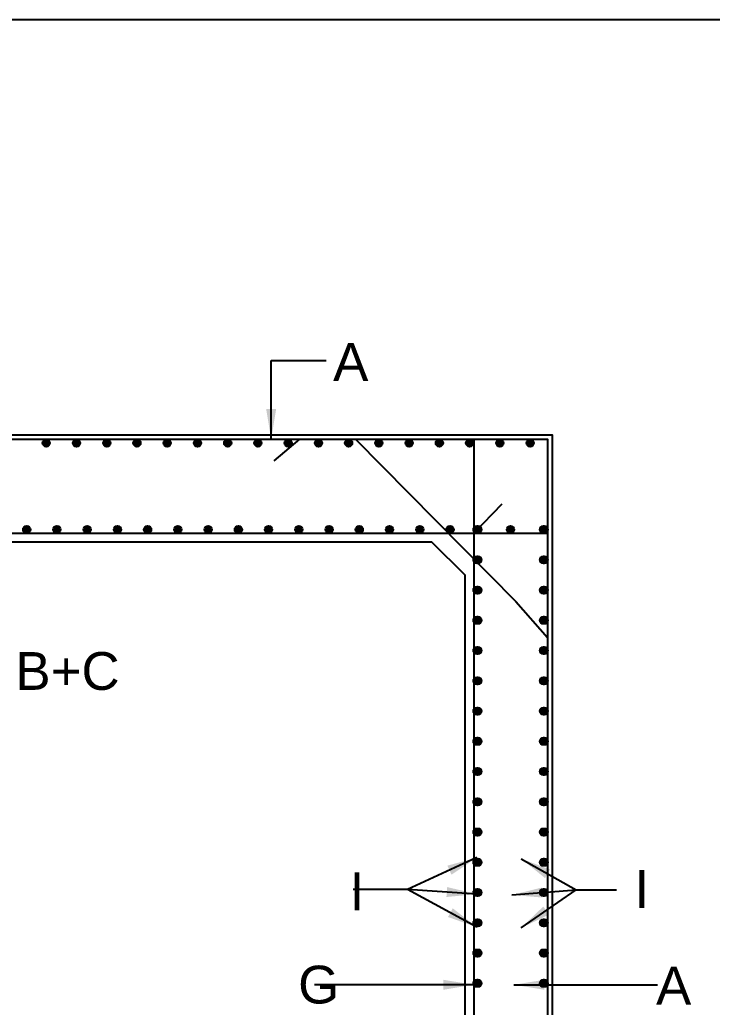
# Model space of a CAD drawing. Header units: millimetres. Extents: x 5124 to 2430164, y 2311 to 45642708.
# Drawn here: x 2350787 to 2355368, y 45636178 to 45642708 of the extents above; entities that cross this region are included whole.
import ezdxf

# ---------------------------------------------------------------- set-up
doc = ezdxf.new("R2010")
doc.units = ezdxf.units.MM
doc.header["$MEASUREMENT"] = 0
doc.layers.add('DRAWING', color=7, linetype='Continuous')
doc.layers.add('TEXT', color=7, linetype='Continuous')
doc.styles.get("Standard").update_dxf_attribs({"font": 'arial.ttf', "height": 280})
doc.dimstyles.get("Standard").update_dxf_attribs({"dimtxt": 225, "dimasz": 200, "dimexe": 0.18, "dimexo": 0.0625, "dimgap": 0.09, "dimtad": 0, "dimdec": 0, "dimzin": 0, "dimdsep": 46, "dimtxsty": 'Standard', "dimcen": 0.09, "dimse1": 1, "dimse2": 1, "dimadec": 0, "dimazin": 0, "dimtfac": 1, "dimtdec": 0, "dimtofl": 0, "dimtmove": 0, "dimatfit": 3, "dimfxl": 1, "dimtolj": 1, "dimtzin": 0, "dimarcsym": 0})

msp = doc.modelspace()

# ---------------------------------------------------------------- hatches: boundary and pattern name
at = {"layer": 'DRAWING'}
for points in [[(2350987, 45639909.1, 0.973258), (2350938.5, 45639910.4), (2350938.5, 45639907.8, 0.973258)], [(2351187, 45639909.1, 0.973258), (2351138.5, 45639910.4), (2351138.5, 45639907.8, 0.973258)], [(2351387, 45639909.1, 0.973258), (2351338.5, 45639910.4), (2351338.5, 45639907.8, 0.973258)], [(2351587, 45639909.1, 0.973258), (2351538.5, 45639910.4), (2351538.5, 45639907.8, 0.973258)], [(2351787, 45639909.1, 0.973258), (2351738.5, 45639910.4), (2351738.5, 45639907.8, 0.973258)], [(2351987, 45639909.1, 0.973258), (2351938.5, 45639910.4), (2351938.5, 45639907.8, 0.973258)], [(2352187, 45639909.1, 0.973258), (2352138.5, 45639910.4), (2352138.5, 45639907.8, 0.973258)], [(2352387, 45639909.1, 0.973258), (2352338.5, 45639910.4), (2352338.5, 45639907.8, 0.973258)], [(2352587, 45639909.1, 0.973258), (2352538.5, 45639910.4), (2352538.5, 45639907.8, 0.973258)], [(2352787, 45639909.1, 0.973258), (2352738.5, 45639910.4), (2352738.5, 45639907.8, 0.973258)], [(2352987, 45639909.1, 0.973258), (2352938.5, 45639910.4), (2352938.5, 45639907.8, 0.973258)], [(2353187, 45639909.1, 0.973258), (2353138.5, 45639910.4), (2353138.5, 45639907.8, 0.973258)], [(2353387, 45639909.1, 0.973258), (2353338.5, 45639910.4), (2353338.5, 45639907.8, 0.973258)], [(2353587, 45639909.1, 0.973258), (2353538.5, 45639910.4), (2353538.5, 45639907.8, 0.973258)], [(2353787, 45639909.1, 0.973258), (2353738.5, 45639910.4), (2353738.5, 45639907.8, 0.973258)], [(2353987, 45639909.1, 0.973258), (2353938.5, 45639910.4), (2353938.5, 45639907.8, 0.973258)], [(2354187, 45639909.1, 0.973258), (2354138.5, 45639910.4), (2354138.5, 45639907.8, 0.973258)], [(2350857.4, 45639336.6, 0.973258), (2350808.9, 45639337.9), (2350808.9, 45639335.3, 0.973258)], [(2350857.5, 45639336.6, 0.973258), (2350808.9, 45639337.9), (2350808.9, 45639335.3, 0.973258)], [(2351057.4, 45639336.6, 0.973258), (2351008.9, 45639337.9), (2351008.9, 45639335.3, 0.973258)], [(2351057.5, 45639336.6, 0.973258), (2351008.9, 45639337.9), (2351008.9, 45639335.3, 0.973258)], [(2351257.4, 45639336.6, 0.973258), (2351208.9, 45639337.9), (2351208.9, 45639335.3, 0.973258)], [(2351257.5, 45639336.6, 0.973258), (2351208.9, 45639337.9), (2351208.9, 45639335.3, 0.973258)], [(2351457.4, 45639336.6, 0.973258), (2351408.9, 45639337.9), (2351408.9, 45639335.3, 0.973258)], [(2351457.5, 45639336.6, 0.973258), (2351408.9, 45639337.9), (2351408.9, 45639335.3, 0.973258)], [(2351657.4, 45639336.6, 0.973258), (2351608.9, 45639337.9), (2351608.9, 45639335.3, 0.973258)], [(2351657.5, 45639336.6, 0.973258), (2351608.9, 45639337.9), (2351608.9, 45639335.3, 0.973258)], [(2351857.4, 45639336.6, 0.973258), (2351808.9, 45639337.9), (2351808.9, 45639335.3, 0.973258)], [(2351857.5, 45639336.6, 0.973258), (2351808.9, 45639337.9), (2351808.9, 45639335.3, 0.973258)], [(2352057.4, 45639336.6, 0.973258), (2352008.9, 45639337.9), (2352008.9, 45639335.3, 0.973258)], [(2352057.5, 45639336.6, 0.973258), (2352008.9, 45639337.9), (2352008.9, 45639335.3, 0.973258)], [(2352257.4, 45639336.6, 0.973258), (2352208.9, 45639337.9), (2352208.9, 45639335.3, 0.973258)], [(2352257.5, 45639336.6, 0.973258), (2352208.9, 45639337.9), (2352208.9, 45639335.3, 0.973258)], [(2352457.4, 45639336.6, 0.973258), (2352408.9, 45639337.9), (2352408.9, 45639335.3, 0.973258)], [(2352457.5, 45639336.6, 0.973258), (2352408.9, 45639337.9), (2352408.9, 45639335.3, 0.973258)], [(2352657.4, 45639336.6, 0.973258), (2352608.9, 45639337.9), (2352608.9, 45639335.3, 0.973258)], [(2352657.5, 45639336.6, 0.973258), (2352608.9, 45639337.9), (2352608.9, 45639335.3, 0.973258)], [(2352857.4, 45639336.6, 0.973258), (2352808.9, 45639337.9), (2352808.9, 45639335.3, 0.973258)], [(2352857.5, 45639336.6, 0.973258), (2352808.9, 45639337.9), (2352808.9, 45639335.3, 0.973258)], [(2353057.4, 45639336.6, 0.973258), (2353008.9, 45639337.9), (2353008.9, 45639335.3, 0.973258)], [(2353057.5, 45639336.6, 0.973258), (2353008.9, 45639337.9), (2353008.9, 45639335.3, 0.973258)], [(2353257.4, 45639336.6, 0.973258), (2353208.9, 45639337.9), (2353208.9, 45639335.3, 0.973258)], [(2353257.5, 45639336.6, 0.973258), (2353208.9, 45639337.9), (2353208.9, 45639335.3, 0.973258)], [(2353457.4, 45639336.6, 0.973258), (2353408.9, 45639337.9), (2353408.9, 45639335.3, 0.973258)], [(2353457.5, 45639336.6, 0.973258), (2353408.9, 45639337.9), (2353408.9, 45639335.3, 0.973258)], [(2353657.4, 45639336.6, 0.973258), (2353608.9, 45639337.9), (2353608.9, 45639335.3, 0.973258)], [(2353657.5, 45639336.6, 0.973258), (2353608.9, 45639337.9), (2353608.9, 45639335.3, 0.973258)], [(2353836.2, 45639336.6, 0.973258), (2353787.7, 45639337.9), (2353787.7, 45639335.3, 0.973258)], [(2353836.2, 45639336.6, 1), (2353787.7, 45639336.6, 1)], [(2353837.2, 45639336.6, 0.973258), (2353788.7, 45639337.9), (2353788.7, 45639335.3, 0.973258)], [(2353837.2, 45639336.6, 1), (2353788.7, 45639336.6, 1)], [(2353838.2, 45639336.6, 0.973258), (2353789.7, 45639337.9), (2353789.7, 45639335.3, 0.973258)], [(2353838.2, 45639336.6, 1), (2353789.7, 45639336.6, 1)], [(2353839.2, 45639336.6, 0.973258), (2353790.7, 45639337.9), (2353790.7, 45639335.3, 0.973258)], [(2353839.2, 45639336.6, 1), (2353790.7, 45639336.6, 1)], [(2353840.2, 45639336.6, 0.973258), (2353791.7, 45639337.9), (2353791.7, 45639335.3, 0.973258)], [(2353840.2, 45639336.6, 1), (2353791.7, 45639336.6, 1)], [(2353841.2, 45639336.6, 0.973258), (2353792.7, 45639337.9), (2353792.7, 45639335.3, 0.973258)], [(2353841.2, 45639336.6, 1), (2353792.7, 45639336.6, 1)], [(2354057.4, 45639336.6, 0.973258), (2354008.9, 45639337.9), (2354008.9, 45639335.3, 0.973258)], [(2354057.5, 45639336.6, 0.973258), (2354008.9, 45639337.9), (2354008.9, 45639335.3, 0.973258)], [(2354275.6, 45639336.6, 0.973258), (2354227, 45639337.9), (2354227, 45639335.3, 0.973258)], [(2354275.6, 45639336.6, 1), (2354227, 45639336.6, 1)], [(2354276.6, 45639336.6, 0.973258), (2354228, 45639337.9), (2354228, 45639335.3, 0.973258)], [(2354276.6, 45639336.6, 1), (2354228, 45639336.6, 1)], [(2354277.6, 45639336.6, 0.973258), (2354229, 45639337.9), (2354229, 45639335.3, 0.973258)], [(2354277.6, 45639336.6, 1), (2354229, 45639336.6, 1)], [(2354278.6, 45639336.6, 0.973258), (2354230, 45639337.9), (2354230, 45639335.3, 0.973258)], [(2354278.6, 45639336.6, 1), (2354230, 45639336.6, 1)], [(2354279.6, 45639336.6, 0.973258), (2354231, 45639337.9), (2354231, 45639335.3, 0.973258)], [(2354279.6, 45639336.6, 1), (2354231, 45639336.6, 1)], [(2354280.6, 45639336.6, 0.973258), (2354232, 45639337.9), (2354232, 45639335.3, 0.973258)], [(2354280.6, 45639336.6, 1), (2354232, 45639336.6, 1)], [(2353836.2, 45639136.6, 0.973258), (2353787.7, 45639137.9), (2353787.7, 45639135.3, 0.973258)], [(2353836.2, 45639136.6, 1), (2353787.7, 45639136.6, 1)], [(2353837.2, 45639136.6, 0.973258), (2353788.7, 45639137.9), (2353788.7, 45639135.3, 0.973258)], [(2353837.2, 45639136.6, 1), (2353788.7, 45639136.6, 1)], [(2353838.2, 45639136.6, 0.973258), (2353789.7, 45639137.9), (2353789.7, 45639135.3, 0.973258)], [(2353838.2, 45639136.6, 1), (2353789.7, 45639136.6, 1)], [(2353839.2, 45639136.6, 0.973258), (2353790.7, 45639137.9), (2353790.7, 45639135.3, 0.973258)], [(2353839.2, 45639136.6, 1), (2353790.7, 45639136.6, 1)], [(2353840.2, 45639136.6, 0.973258), (2353791.7, 45639137.9), (2353791.7, 45639135.3, 0.973258)], [(2353840.2, 45639136.6, 1), (2353791.7, 45639136.6, 1)], [(2353841.2, 45639136.6, 0.973258), (2353792.7, 45639137.9), (2353792.7, 45639135.3, 0.973258)], [(2353841.2, 45639136.6, 1), (2353792.7, 45639136.6, 1)], [(2354275.6, 45639136.6, 0.973258), (2354227, 45639137.9), (2354227, 45639135.3, 0.973258)], [(2354275.6, 45639136.6, 1), (2354227, 45639136.6, 1)], [(2354276.6, 45639136.6, 0.973258), (2354228, 45639137.9), (2354228, 45639135.3, 0.973258)], [(2354276.6, 45639136.6, 1), (2354228, 45639136.6, 1)], [(2354277.6, 45639136.6, 0.973258), (2354229, 45639137.9), (2354229, 45639135.3, 0.973258)], [(2354277.6, 45639136.6, 1), (2354229, 45639136.6, 1)], [(2354278.6, 45639136.6, 0.973258), (2354230, 45639137.9), (2354230, 45639135.3, 0.973258)], [(2354278.6, 45639136.6, 1), (2354230, 45639136.6, 1)], [(2354279.6, 45639136.6, 0.973258), (2354231, 45639137.9), (2354231, 45639135.3, 0.973258)], [(2354279.6, 45639136.6, 1), (2354231, 45639136.6, 1)], [(2354280.6, 45639136.6, 0.973258), (2354232, 45639137.9), (2354232, 45639135.3, 0.973258)], [(2354280.6, 45639136.6, 1), (2354232, 45639136.6, 1)], [(2353836.2, 45638936.6, 0.973258), (2353787.7, 45638937.9), (2353787.7, 45638935.3, 0.973258)], [(2353836.2, 45638936.6, 1), (2353787.7, 45638936.6, 1)], [(2353837.2, 45638936.6, 0.973258), (2353788.7, 45638937.9), (2353788.7, 45638935.3, 0.973258)], [(2353837.2, 45638936.6, 1), (2353788.7, 45638936.6, 1)], [(2353838.2, 45638936.6, 0.973258), (2353789.7, 45638937.9), (2353789.7, 45638935.3, 0.973258)], [(2353838.2, 45638936.6, 1), (2353789.7, 45638936.6, 1)], [(2353839.2, 45638936.6, 0.973258), (2353790.7, 45638937.9), (2353790.7, 45638935.3, 0.973258)], [(2353839.2, 45638936.6, 1), (2353790.7, 45638936.6, 1)], [(2353840.2, 45638936.6, 0.973258), (2353791.7, 45638937.9), (2353791.7, 45638935.3, 0.973258)], [(2353840.2, 45638936.6, 1), (2353791.7, 45638936.6, 1)], [(2353841.2, 45638936.6, 0.973258), (2353792.7, 45638937.9), (2353792.7, 45638935.3, 0.973258)], [(2353841.2, 45638936.6, 1), (2353792.7, 45638936.6, 1)], [(2354275.6, 45638936.6, 0.973258), (2354227, 45638937.9), (2354227, 45638935.3, 0.973258)], [(2354275.6, 45638936.6, 1), (2354227, 45638936.6, 1)], [(2354276.6, 45638936.6, 0.973258), (2354228, 45638937.9), (2354228, 45638935.3, 0.973258)], [(2354276.6, 45638936.6, 1), (2354228, 45638936.6, 1)], [(2354277.6, 45638936.6, 0.973258), (2354229, 45638937.9), (2354229, 45638935.3, 0.973258)], [(2354277.6, 45638936.6, 1), (2354229, 45638936.6, 1)], [(2354278.6, 45638936.6, 0.973258), (2354230, 45638937.9), (2354230, 45638935.3, 0.973258)], [(2354278.6, 45638936.6, 1), (2354230, 45638936.6, 1)], [(2354279.6, 45638936.6, 0.973258), (2354231, 45638937.9), (2354231, 45638935.3, 0.973258)], [(2354279.6, 45638936.6, 1), (2354231, 45638936.6, 1)], [(2354280.6, 45638936.6, 0.973258), (2354232, 45638937.9), (2354232, 45638935.3, 0.973258)], [(2354280.6, 45638936.6, 1), (2354232, 45638936.6, 1)], [(2353836.2, 45638736.6, 0.973258), (2353787.7, 45638737.9), (2353787.7, 45638735.3, 0.973258)], [(2353836.2, 45638736.6, 1), (2353787.7, 45638736.6, 1)], [(2353837.2, 45638736.6, 0.973258), (2353788.7, 45638737.9), (2353788.7, 45638735.3, 0.973258)], [(2353837.2, 45638736.6, 1), (2353788.7, 45638736.6, 1)], [(2353838.2, 45638736.6, 0.973258), (2353789.7, 45638737.9), (2353789.7, 45638735.3, 0.973258)], [(2353838.2, 45638736.6, 1), (2353789.7, 45638736.6, 1)], [(2353839.2, 45638736.6, 0.973258), (2353790.7, 45638737.9), (2353790.7, 45638735.3, 0.973258)], [(2353839.2, 45638736.6, 1), (2353790.7, 45638736.6, 1)], [(2353840.2, 45638736.6, 0.973258), (2353791.7, 45638737.9), (2353791.7, 45638735.3, 0.973258)], [(2353840.2, 45638736.6, 1), (2353791.7, 45638736.6, 1)], [(2353841.2, 45638736.6, 0.973258), (2353792.7, 45638737.9), (2353792.7, 45638735.3, 0.973258)], [(2353841.2, 45638736.6, 1), (2353792.7, 45638736.6, 1)], [(2354275.6, 45638736.6, 0.973258), (2354227, 45638737.9), (2354227, 45638735.3, 0.973258)], [(2354275.6, 45638736.6, 1), (2354227, 45638736.6, 1)], [(2354276.6, 45638736.6, 0.973258), (2354228, 45638737.9), (2354228, 45638735.3, 0.973258)], [(2354276.6, 45638736.6, 1), (2354228, 45638736.6, 1)], [(2354277.6, 45638736.6, 0.973258), (2354229, 45638737.9), (2354229, 45638735.3, 0.973258)], [(2354277.6, 45638736.6, 1), (2354229, 45638736.6, 1)], [(2354278.6, 45638736.6, 0.973258), (2354230, 45638737.9), (2354230, 45638735.3, 0.973258)], [(2354278.6, 45638736.6, 1), (2354230, 45638736.6, 1)], [(2354279.6, 45638736.6, 0.973258), (2354231, 45638737.9), (2354231, 45638735.3, 0.973258)], [(2354279.6, 45638736.6, 1), (2354231, 45638736.6, 1)], [(2354280.6, 45638736.6, 0.973258), (2354232, 45638737.9), (2354232, 45638735.3, 0.973258)], [(2354280.6, 45638736.6, 1), (2354232, 45638736.6, 1)], [(2353836.2, 45638536.6, 0.973258), (2353787.7, 45638537.9), (2353787.7, 45638535.3, 0.973258)], [(2353836.2, 45638536.6, 1), (2353787.7, 45638536.6, 1)], [(2353837.2, 45638536.6, 0.973258), (2353788.7, 45638537.9), (2353788.7, 45638535.3, 0.973258)], [(2353837.2, 45638536.6, 1), (2353788.7, 45638536.6, 1)], [(2353838.2, 45638536.6, 0.973258), (2353789.7, 45638537.9), (2353789.7, 45638535.3, 0.973258)], [(2353838.2, 45638536.6, 1), (2353789.7, 45638536.6, 1)], [(2353839.2, 45638536.6, 0.973258), (2353790.7, 45638537.9), (2353790.7, 45638535.3, 0.973258)], [(2353839.2, 45638536.6, 1), (2353790.7, 45638536.6, 1)], [(2353840.2, 45638536.6, 0.973258), (2353791.7, 45638537.9), (2353791.7, 45638535.3, 0.973258)], [(2353840.2, 45638536.6, 1), (2353791.7, 45638536.6, 1)], [(2353841.2, 45638536.6, 0.973258), (2353792.7, 45638537.9), (2353792.7, 45638535.3, 0.973258)], [(2353841.2, 45638536.6, 1), (2353792.7, 45638536.6, 1)], [(2354275.6, 45638536.6, 0.973258), (2354227, 45638537.9), (2354227, 45638535.3, 0.973258)], [(2354275.6, 45638536.6, 1), (2354227, 45638536.6, 1)], [(2354276.6, 45638536.6, 0.973258), (2354228, 45638537.9), (2354228, 45638535.3, 0.973258)], [(2354276.6, 45638536.6, 1), (2354228, 45638536.6, 1)], [(2354277.6, 45638536.6, 0.973258), (2354229, 45638537.9), (2354229, 45638535.3, 0.973258)], [(2354277.6, 45638536.6, 1), (2354229, 45638536.6, 1)], [(2354278.6, 45638536.6, 0.973258), (2354230, 45638537.9), (2354230, 45638535.3, 0.973258)], [(2354278.6, 45638536.6, 1), (2354230, 45638536.6, 1)], [(2354279.6, 45638536.6, 0.973258), (2354231, 45638537.9), (2354231, 45638535.3, 0.973258)], [(2354279.6, 45638536.6, 1), (2354231, 45638536.6, 1)], [(2354280.6, 45638536.6, 0.973258), (2354232, 45638537.9), (2354232, 45638535.3, 0.973258)], [(2354280.6, 45638536.6, 1), (2354232, 45638536.6, 1)], [(2353836.2, 45638336.6, 0.973258), (2353787.7, 45638337.9), (2353787.7, 45638335.3, 0.973258)], [(2353836.2, 45638336.6, 1), (2353787.7, 45638336.6, 1)], [(2353837.2, 45638336.6, 0.973258), (2353788.7, 45638337.9), (2353788.7, 45638335.3, 0.973258)], [(2353837.2, 45638336.6, 1), (2353788.7, 45638336.6, 1)], [(2353838.2, 45638336.6, 0.973258), (2353789.7, 45638337.9), (2353789.7, 45638335.3, 0.973258)], [(2353838.2, 45638336.6, 1), (2353789.7, 45638336.6, 1)], [(2353839.2, 45638336.6, 0.973258), (2353790.7, 45638337.9), (2353790.7, 45638335.3, 0.973258)], [(2353839.2, 45638336.6, 1), (2353790.7, 45638336.6, 1)], [(2353840.2, 45638336.6, 0.973258), (2353791.7, 45638337.9), (2353791.7, 45638335.3, 0.973258)], [(2353840.2, 45638336.6, 1), (2353791.7, 45638336.6, 1)], [(2353841.2, 45638336.6, 0.973258), (2353792.7, 45638337.9), (2353792.7, 45638335.3, 0.973258)], [(2353841.2, 45638336.6, 1), (2353792.7, 45638336.6, 1)], [(2354275.6, 45638336.6, 0.973258), (2354227, 45638337.9), (2354227, 45638335.3, 0.973258)], [(2354275.6, 45638336.6, 1), (2354227, 45638336.6, 1)], [(2354276.6, 45638336.6, 0.973258), (2354228, 45638337.9), (2354228, 45638335.3, 0.973258)], [(2354276.6, 45638336.6, 1), (2354228, 45638336.6, 1)], [(2354277.6, 45638336.6, 0.973258), (2354229, 45638337.9), (2354229, 45638335.3, 0.973258)], [(2354277.6, 45638336.6, 1), (2354229, 45638336.6, 1)], [(2354278.6, 45638336.6, 0.973258), (2354230, 45638337.9), (2354230, 45638335.3, 0.973258)], [(2354278.6, 45638336.6, 1), (2354230, 45638336.6, 1)], [(2354279.6, 45638336.6, 0.973258), (2354231, 45638337.9), (2354231, 45638335.3, 0.973258)], [(2354279.6, 45638336.6, 1), (2354231, 45638336.6, 1)], [(2354280.6, 45638336.6, 0.973258), (2354232, 45638337.9), (2354232, 45638335.3, 0.973258)], [(2354280.6, 45638336.6, 1), (2354232, 45638336.6, 1)], [(2353836.2, 45638136.6, 0.973258), (2353787.7, 45638137.9), (2353787.7, 45638135.3, 0.973258)], [(2353836.2, 45638136.6, 1), (2353787.7, 45638136.6, 1)], [(2353837.2, 45638136.6, 0.973258), (2353788.7, 45638137.9), (2353788.7, 45638135.3, 0.973258)], [(2353837.2, 45638136.6, 1), (2353788.7, 45638136.6, 1)], [(2353838.2, 45638136.6, 0.973258), (2353789.7, 45638137.9), (2353789.7, 45638135.3, 0.973258)], [(2353838.2, 45638136.6, 1), (2353789.7, 45638136.6, 1)], [(2353839.2, 45638136.6, 0.973258), (2353790.7, 45638137.9), (2353790.7, 45638135.3, 0.973258)], [(2353839.2, 45638136.6, 1), (2353790.7, 45638136.6, 1)], [(2353840.2, 45638136.6, 0.973258), (2353791.7, 45638137.9), (2353791.7, 45638135.3, 0.973258)], [(2353840.2, 45638136.6, 1), (2353791.7, 45638136.6, 1)], [(2353841.2, 45638136.6, 0.973258), (2353792.7, 45638137.9), (2353792.7, 45638135.3, 0.973258)], [(2353841.2, 45638136.6, 1), (2353792.7, 45638136.6, 1)], [(2354275.6, 45638136.6, 0.973258), (2354227, 45638137.9), (2354227, 45638135.3, 0.973258)], [(2354275.6, 45638136.6, 1), (2354227, 45638136.6, 1)], [(2354276.6, 45638136.6, 0.973258), (2354228, 45638137.9), (2354228, 45638135.3, 0.973258)], [(2354276.6, 45638136.6, 1), (2354228, 45638136.6, 1)], [(2354277.6, 45638136.6, 0.973258), (2354229, 45638137.9), (2354229, 45638135.3, 0.973258)], [(2354277.6, 45638136.6, 1), (2354229, 45638136.6, 1)], [(2354278.6, 45638136.6, 0.973258), (2354230, 45638137.9), (2354230, 45638135.3, 0.973258)], [(2354278.6, 45638136.6, 1), (2354230, 45638136.6, 1)], [(2354279.6, 45638136.6, 0.973258), (2354231, 45638137.9), (2354231, 45638135.3, 0.973258)], [(2354279.6, 45638136.6, 1), (2354231, 45638136.6, 1)], [(2354280.6, 45638136.6, 0.973258), (2354232, 45638137.9), (2354232, 45638135.3, 0.973258)], [(2354280.6, 45638136.6, 1), (2354232, 45638136.6, 1)], [(2353836.2, 45637936.6, 0.973258), (2353787.7, 45637937.9), (2353787.7, 45637935.3, 0.973258)], [(2353836.2, 45637936.6, 1), (2353787.7, 45637936.6, 1)], [(2353837.2, 45637936.6, 0.973258), (2353788.7, 45637937.9), (2353788.7, 45637935.3, 0.973258)], [(2353837.2, 45637936.6, 1), (2353788.7, 45637936.6, 1)], [(2353838.2, 45637936.6, 0.973258), (2353789.7, 45637937.9), (2353789.7, 45637935.3, 0.973258)], [(2353838.2, 45637936.6, 1), (2353789.7, 45637936.6, 1)], [(2353839.2, 45637936.6, 0.973258), (2353790.7, 45637937.9), (2353790.7, 45637935.3, 0.973258)], [(2353839.2, 45637936.6, 1), (2353790.7, 45637936.6, 1)], [(2353840.2, 45637936.6, 0.973258), (2353791.7, 45637937.9), (2353791.7, 45637935.3, 0.973258)], [(2353840.2, 45637936.6, 1), (2353791.7, 45637936.6, 1)], [(2353841.2, 45637936.6, 0.973258), (2353792.7, 45637937.9), (2353792.7, 45637935.3, 0.973258)], [(2353841.2, 45637936.6, 1), (2353792.7, 45637936.6, 1)], [(2354275.6, 45637936.6, 0.973258), (2354227, 45637937.9), (2354227, 45637935.3, 0.973258)], [(2354275.6, 45637936.6, 1), (2354227, 45637936.6, 1)], [(2354276.6, 45637936.6, 0.973258), (2354228, 45637937.9), (2354228, 45637935.3, 0.973258)], [(2354276.6, 45637936.6, 1), (2354228, 45637936.6, 1)], [(2354277.6, 45637936.6, 0.973258), (2354229, 45637937.9), (2354229, 45637935.3, 0.973258)], [(2354277.6, 45637936.6, 1), (2354229, 45637936.6, 1)], [(2354278.6, 45637936.6, 0.973258), (2354230, 45637937.9), (2354230, 45637935.3, 0.973258)], [(2354278.6, 45637936.6, 1), (2354230, 45637936.6, 1)], [(2354279.6, 45637936.6, 0.973258), (2354231, 45637937.9), (2354231, 45637935.3, 0.973258)], [(2354279.6, 45637936.6, 1), (2354231, 45637936.6, 1)], [(2354280.6, 45637936.6, 0.973258), (2354232, 45637937.9), (2354232, 45637935.3, 0.973258)], [(2354280.6, 45637936.6, 1), (2354232, 45637936.6, 1)], [(2353836.2, 45637736.6, 0.973258), (2353787.7, 45637737.9), (2353787.7, 45637735.3, 0.973258)], [(2353836.2, 45637736.6, 1), (2353787.7, 45637736.6, 1)], [(2353837.2, 45637736.6, 0.973258), (2353788.7, 45637737.9), (2353788.7, 45637735.3, 0.973258)], [(2353837.2, 45637736.6, 1), (2353788.7, 45637736.6, 1)], [(2353838.2, 45637736.6, 0.973258), (2353789.7, 45637737.9), (2353789.7, 45637735.3, 0.973258)], [(2353838.2, 45637736.6, 1), (2353789.7, 45637736.6, 1)], [(2353839.2, 45637736.6, 0.973258), (2353790.7, 45637737.9), (2353790.7, 45637735.3, 0.973258)], [(2353839.2, 45637736.6, 1), (2353790.7, 45637736.6, 1)], [(2353840.2, 45637736.6, 0.973258), (2353791.7, 45637737.9), (2353791.7, 45637735.3, 0.973258)], [(2353840.2, 45637736.6, 1), (2353791.7, 45637736.6, 1)], [(2353841.2, 45637736.6, 0.973258), (2353792.7, 45637737.9), (2353792.7, 45637735.3, 0.973258)], [(2353841.2, 45637736.6, 1), (2353792.7, 45637736.6, 1)], [(2354275.6, 45637736.6, 0.973258), (2354227, 45637737.9), (2354227, 45637735.3, 0.973258)], [(2354275.6, 45637736.6, 1), (2354227, 45637736.6, 1)], [(2354276.6, 45637736.6, 0.973258), (2354228, 45637737.9), (2354228, 45637735.3, 0.973258)], [(2354276.6, 45637736.6, 1), (2354228, 45637736.6, 1)], [(2354277.6, 45637736.6, 0.973258), (2354229, 45637737.9), (2354229, 45637735.3, 0.973258)], [(2354277.6, 45637736.6, 1), (2354229, 45637736.6, 1)], [(2354278.6, 45637736.6, 0.973258), (2354230, 45637737.9), (2354230, 45637735.3, 0.973258)], [(2354278.6, 45637736.6, 1), (2354230, 45637736.6, 1)], [(2354279.6, 45637736.6, 0.973258), (2354231, 45637737.9), (2354231, 45637735.3, 0.973258)], [(2354279.6, 45637736.6, 1), (2354231, 45637736.6, 1)], [(2354280.6, 45637736.6, 0.973258), (2354232, 45637737.9), (2354232, 45637735.3, 0.973258)], [(2354280.6, 45637736.6, 1), (2354232, 45637736.6, 1)], [(2353836.2, 45637536.6, 0.973258), (2353787.7, 45637537.9), (2353787.7, 45637535.3, 0.973258)], [(2353836.2, 45637536.6, 1), (2353787.7, 45637536.6, 1)], [(2353837.2, 45637536.6, 0.973258), (2353788.7, 45637537.9), (2353788.7, 45637535.3, 0.973258)], [(2353837.2, 45637536.6, 1), (2353788.7, 45637536.6, 1)], [(2353838.2, 45637536.6, 0.973258), (2353789.7, 45637537.9), (2353789.7, 45637535.3, 0.973258)], [(2353838.2, 45637536.6, 1), (2353789.7, 45637536.6, 1)], [(2353839.2, 45637536.6, 0.973258), (2353790.7, 45637537.9), (2353790.7, 45637535.3, 0.973258)], [(2353839.2, 45637536.6, 1), (2353790.7, 45637536.6, 1)], [(2353840.2, 45637536.6, 0.973258), (2353791.7, 45637537.9), (2353791.7, 45637535.3, 0.973258)], [(2353840.2, 45637536.6, 1), (2353791.7, 45637536.6, 1)], [(2353841.2, 45637536.6, 0.973258), (2353792.7, 45637537.9), (2353792.7, 45637535.3, 0.973258)], [(2353841.2, 45637536.6, 1), (2353792.7, 45637536.6, 1)], [(2354275.6, 45637536.6, 0.973258), (2354227, 45637537.9), (2354227, 45637535.3, 0.973258)], [(2354275.6, 45637536.6, 1), (2354227, 45637536.6, 1)], [(2354276.6, 45637536.6, 0.973258), (2354228, 45637537.9), (2354228, 45637535.3, 0.973258)], [(2354276.6, 45637536.6, 1), (2354228, 45637536.6, 1)], [(2354277.6, 45637536.6, 0.973258), (2354229, 45637537.9), (2354229, 45637535.3, 0.973258)], [(2354277.6, 45637536.6, 1), (2354229, 45637536.6, 1)], [(2354278.6, 45637536.6, 0.973258), (2354230, 45637537.9), (2354230, 45637535.3, 0.973258)], [(2354278.6, 45637536.6, 1), (2354230, 45637536.6, 1)], [(2354279.6, 45637536.6, 0.973258), (2354231, 45637537.9), (2354231, 45637535.3, 0.973258)], [(2354279.6, 45637536.6, 1), (2354231, 45637536.6, 1)], [(2354280.6, 45637536.6, 0.973258), (2354232, 45637537.9), (2354232, 45637535.3, 0.973258)], [(2354280.6, 45637536.6, 1), (2354232, 45637536.6, 1)], [(2353836.2, 45637336.6, 0.973258), (2353787.7, 45637337.9), (2353787.7, 45637335.3, 0.973258)], [(2353836.2, 45637336.6, 1), (2353787.7, 45637336.6, 1)], [(2353837.2, 45637336.6, 0.973258), (2353788.7, 45637337.9), (2353788.7, 45637335.3, 0.973258)], [(2353837.2, 45637336.6, 1), (2353788.7, 45637336.6, 1)], [(2353838.2, 45637336.6, 0.973258), (2353789.7, 45637337.9), (2353789.7, 45637335.3, 0.973258)], [(2353838.2, 45637336.6, 1), (2353789.7, 45637336.6, 1)], [(2353839.2, 45637336.6, 0.973258), (2353790.7, 45637337.9), (2353790.7, 45637335.3, 0.973258)], [(2353839.2, 45637336.6, 1), (2353790.7, 45637336.6, 1)], [(2353840.2, 45637336.6, 0.973258), (2353791.7, 45637337.9), (2353791.7, 45637335.3, 0.973258)], [(2353840.2, 45637336.6, 1), (2353791.7, 45637336.6, 1)], [(2353841.2, 45637336.6, 0.973258), (2353792.7, 45637337.9), (2353792.7, 45637335.3, 0.973258)], [(2353841.2, 45637336.6, 1), (2353792.7, 45637336.6, 1)], [(2354275.6, 45637336.6, 0.973258), (2354227, 45637337.9), (2354227, 45637335.3, 0.973258)], [(2354275.6, 45637336.6, 1), (2354227, 45637336.6, 1)], [(2354276.6, 45637336.6, 0.973258), (2354228, 45637337.9), (2354228, 45637335.3, 0.973258)], [(2354276.6, 45637336.6, 1), (2354228, 45637336.6, 1)], [(2354277.6, 45637336.6, 0.973258), (2354229, 45637337.9), (2354229, 45637335.3, 0.973258)], [(2354277.6, 45637336.6, 1), (2354229, 45637336.6, 1)], [(2354278.6, 45637336.6, 0.973258), (2354230, 45637337.9), (2354230, 45637335.3, 0.973258)], [(2354278.6, 45637336.6, 1), (2354230, 45637336.6, 1)], [(2354279.6, 45637336.6, 0.973258), (2354231, 45637337.9), (2354231, 45637335.3, 0.973258)], [(2354279.6, 45637336.6, 1), (2354231, 45637336.6, 1)], [(2354280.6, 45637336.6, 0.973258), (2354232, 45637337.9), (2354232, 45637335.3, 0.973258)], [(2354280.6, 45637336.6, 1), (2354232, 45637336.6, 1)], [(2353836.2, 45637136.6, 0.973258), (2353787.7, 45637137.9), (2353787.7, 45637135.3, 0.973258)], [(2353836.2, 45637136.6, 1), (2353787.7, 45637136.6, 1)], [(2353837.2, 45637136.6, 0.973258), (2353788.7, 45637137.9), (2353788.7, 45637135.3, 0.973258)], [(2353837.2, 45637136.6, 1), (2353788.7, 45637136.6, 1)], [(2353838.2, 45637136.6, 0.973258), (2353789.7, 45637137.9), (2353789.7, 45637135.3, 0.973258)], [(2353838.2, 45637136.6, 1), (2353789.7, 45637136.6, 1)], [(2353839.2, 45637136.6, 0.973258), (2353790.7, 45637137.9), (2353790.7, 45637135.3, 0.973258)], [(2353839.2, 45637136.6, 1), (2353790.7, 45637136.6, 1)], [(2353840.2, 45637136.6, 0.973258), (2353791.7, 45637137.9), (2353791.7, 45637135.3, 0.973258)], [(2353840.2, 45637136.6, 1), (2353791.7, 45637136.6, 1)], [(2353841.2, 45637136.6, 0.973258), (2353792.7, 45637137.9), (2353792.7, 45637135.3, 0.973258)], [(2353841.2, 45637136.6, 1), (2353792.7, 45637136.6, 1)], [(2354275.6, 45637136.6, 0.973258), (2354227, 45637137.9), (2354227, 45637135.3, 0.973258)], [(2354275.6, 45637136.6, 1), (2354227, 45637136.6, 1)], [(2354276.6, 45637136.6, 0.973258), (2354228, 45637137.9), (2354228, 45637135.3, 0.973258)], [(2354276.6, 45637136.6, 1), (2354228, 45637136.6, 1)], [(2354277.6, 45637136.6, 0.973258), (2354229, 45637137.9), (2354229, 45637135.3, 0.973258)], [(2354277.6, 45637136.6, 1), (2354229, 45637136.6, 1)], [(2354278.6, 45637136.6, 0.973258), (2354230, 45637137.9), (2354230, 45637135.3, 0.973258)], [(2354278.6, 45637136.6, 1), (2354230, 45637136.6, 1)], [(2354279.6, 45637136.6, 0.973258), (2354231, 45637137.9), (2354231, 45637135.3, 0.973258)], [(2354279.6, 45637136.6, 1), (2354231, 45637136.6, 1)], [(2354280.6, 45637136.6, 0.973258), (2354232, 45637137.9), (2354232, 45637135.3, 0.973258)], [(2354280.6, 45637136.6, 1), (2354232, 45637136.6, 1)], [(2353836.2, 45636936.6, 0.973258), (2353787.7, 45636937.9), (2353787.7, 45636935.3, 0.973258)], [(2353836.2, 45636936.6, 1), (2353787.7, 45636936.6, 1)], [(2353837.2, 45636936.6, 0.973258), (2353788.7, 45636937.9), (2353788.7, 45636935.3, 0.973258)], [(2353837.2, 45636936.6, 1), (2353788.7, 45636936.6, 1)], [(2353838.2, 45636936.6, 0.973258), (2353789.7, 45636937.9), (2353789.7, 45636935.3, 0.973258)], [(2353838.2, 45636936.6, 1), (2353789.7, 45636936.6, 1)], [(2353839.2, 45636936.6, 0.973258), (2353790.7, 45636937.9), (2353790.7, 45636935.3, 0.973258)], [(2353839.2, 45636936.6, 1), (2353790.7, 45636936.6, 1)], [(2353840.2, 45636936.6, 0.973258), (2353791.7, 45636937.9), (2353791.7, 45636935.3, 0.973258)], [(2353840.2, 45636936.6, 1), (2353791.7, 45636936.6, 1)], [(2353841.2, 45636936.6, 0.973258), (2353792.7, 45636937.9), (2353792.7, 45636935.3, 0.973258)], [(2353841.2, 45636936.6, 1), (2353792.7, 45636936.6, 1)], [(2354275.6, 45636936.6, 0.973258), (2354227, 45636937.9), (2354227, 45636935.3, 0.973258)], [(2354275.6, 45636936.6, 1), (2354227, 45636936.6, 1)], [(2354276.6, 45636936.6, 0.973258), (2354228, 45636937.9), (2354228, 45636935.3, 0.973258)], [(2354276.6, 45636936.6, 1), (2354228, 45636936.6, 1)], [(2354277.6, 45636936.6, 0.973258), (2354229, 45636937.9), (2354229, 45636935.3, 0.973258)], [(2354277.6, 45636936.6, 1), (2354229, 45636936.6, 1)], [(2354278.6, 45636936.6, 0.973258), (2354230, 45636937.9), (2354230, 45636935.3, 0.973258)], [(2354278.6, 45636936.6, 1), (2354230, 45636936.6, 1)], [(2354279.6, 45636936.6, 0.973258), (2354231, 45636937.9), (2354231, 45636935.3, 0.973258)], [(2354279.6, 45636936.6, 1), (2354231, 45636936.6, 1)], [(2354280.6, 45636936.6, 0.973258), (2354232, 45636937.9), (2354232, 45636935.3, 0.973258)], [(2354280.6, 45636936.6, 1), (2354232, 45636936.6, 1)], [(2353836.2, 45636736.6, 0.973258), (2353787.7, 45636737.9), (2353787.7, 45636735.3, 0.973258)], [(2353836.2, 45636736.6, 1), (2353787.7, 45636736.6, 1)], [(2353837.2, 45636736.6, 0.973258), (2353788.7, 45636737.9), (2353788.7, 45636735.3, 0.973258)], [(2353837.2, 45636736.6, 1), (2353788.7, 45636736.6, 1)], [(2353838.2, 45636736.6, 0.973258), (2353789.7, 45636737.9), (2353789.7, 45636735.3, 0.973258)], [(2353838.2, 45636736.6, 1), (2353789.7, 45636736.6, 1)], [(2353839.2, 45636736.6, 0.973258), (2353790.7, 45636737.9), (2353790.7, 45636735.3, 0.973258)], [(2353839.2, 45636736.6, 1), (2353790.7, 45636736.6, 1)], [(2353840.2, 45636736.6, 0.973258), (2353791.7, 45636737.9), (2353791.7, 45636735.3, 0.973258)], [(2353840.2, 45636736.6, 1), (2353791.7, 45636736.6, 1)], [(2353841.2, 45636736.6, 0.973258), (2353792.7, 45636737.9), (2353792.7, 45636735.3, 0.973258)], [(2353841.2, 45636736.6, 1), (2353792.7, 45636736.6, 1)], [(2354275.6, 45636736.6, 0.973258), (2354227, 45636737.9), (2354227, 45636735.3, 0.973258)], [(2354275.6, 45636736.6, 1), (2354227, 45636736.6, 1)], [(2354276.6, 45636736.6, 0.973258), (2354228, 45636737.9), (2354228, 45636735.3, 0.973258)], [(2354276.6, 45636736.6, 1), (2354228, 45636736.6, 1)], [(2354277.6, 45636736.6, 0.973258), (2354229, 45636737.9), (2354229, 45636735.3, 0.973258)], [(2354277.6, 45636736.6, 1), (2354229, 45636736.6, 1)], [(2354278.6, 45636736.6, 0.973258), (2354230, 45636737.9), (2354230, 45636735.3, 0.973258)], [(2354278.6, 45636736.6, 1), (2354230, 45636736.6, 1)], [(2354279.6, 45636736.6, 0.973258), (2354231, 45636737.9), (2354231, 45636735.3, 0.973258)], [(2354279.6, 45636736.6, 1), (2354231, 45636736.6, 1)], [(2354280.6, 45636736.6, 0.973258), (2354232, 45636737.9), (2354232, 45636735.3, 0.973258)], [(2354280.6, 45636736.6, 1), (2354232, 45636736.6, 1)], [(2353836.2, 45636536.6, 0.973258), (2353787.7, 45636537.9), (2353787.7, 45636535.3, 0.973258)], [(2353836.2, 45636536.6, 1), (2353787.7, 45636536.6, 1)], [(2353837.2, 45636536.6, 0.973258), (2353788.7, 45636537.9), (2353788.7, 45636535.3, 0.973258)], [(2353837.2, 45636536.6, 1), (2353788.7, 45636536.6, 1)], [(2353838.2, 45636536.6, 0.973258), (2353789.7, 45636537.9), (2353789.7, 45636535.3, 0.973258)], [(2353838.2, 45636536.6, 1), (2353789.7, 45636536.6, 1)], [(2353839.2, 45636536.6, 0.973258), (2353790.7, 45636537.9), (2353790.7, 45636535.3, 0.973258)], [(2353839.2, 45636536.6, 1), (2353790.7, 45636536.6, 1)], [(2353840.2, 45636536.6, 0.973258), (2353791.7, 45636537.9), (2353791.7, 45636535.3, 0.973258)], [(2353840.2, 45636536.6, 1), (2353791.7, 45636536.6, 1)], [(2353841.2, 45636536.6, 0.973258), (2353792.7, 45636537.9), (2353792.7, 45636535.3, 0.973258)], [(2353841.2, 45636536.6, 1), (2353792.7, 45636536.6, 1)], [(2354275.6, 45636536.6, 0.973258), (2354227, 45636537.9), (2354227, 45636535.3, 0.973258)], [(2354275.6, 45636536.6, 1), (2354227, 45636536.6, 1)], [(2354276.6, 45636536.6, 0.973258), (2354228, 45636537.9), (2354228, 45636535.3, 0.973258)], [(2354276.6, 45636536.6, 1), (2354228, 45636536.6, 1)], [(2354277.6, 45636536.6, 0.973258), (2354229, 45636537.9), (2354229, 45636535.3, 0.973258)], [(2354277.6, 45636536.6, 1), (2354229, 45636536.6, 1)], [(2354278.6, 45636536.6, 0.973258), (2354230, 45636537.9), (2354230, 45636535.3, 0.973258)], [(2354278.6, 45636536.6, 1), (2354230, 45636536.6, 1)], [(2354279.6, 45636536.6, 0.973258), (2354231, 45636537.9), (2354231, 45636535.3, 0.973258)], [(2354279.6, 45636536.6, 1), (2354231, 45636536.6, 1)], [(2354280.6, 45636536.6, 0.973258), (2354232, 45636537.9), (2354232, 45636535.3, 0.973258)], [(2354280.6, 45636536.6, 1), (2354232, 45636536.6, 1)], [(2353836.2, 45636336.6, 0.973258), (2353787.7, 45636337.9), (2353787.7, 45636335.3, 0.973258)], [(2353836.2, 45636336.6, 1), (2353787.7, 45636336.6, 1)], [(2353837.2, 45636336.6, 0.973258), (2353788.7, 45636337.9), (2353788.7, 45636335.3, 0.973258)], [(2353837.2, 45636336.6, 1), (2353788.7, 45636336.6, 1)], [(2353838.2, 45636336.6, 0.973258), (2353789.7, 45636337.9), (2353789.7, 45636335.3, 0.973258)], [(2353838.2, 45636336.6, 1), (2353789.7, 45636336.6, 1)], [(2353839.2, 45636336.6, 0.973258), (2353790.7, 45636337.9), (2353790.7, 45636335.3, 0.973258)], [(2353839.2, 45636336.6, 1), (2353790.7, 45636336.6, 1)], [(2353840.2, 45636336.6, 0.973258), (2353791.7, 45636337.9), (2353791.7, 45636335.3, 0.973258)], [(2353840.2, 45636336.6, 1), (2353791.7, 45636336.6, 1)], [(2353841.2, 45636336.6, 0.973258), (2353792.7, 45636337.9), (2353792.7, 45636335.3, 0.973258)], [(2353841.2, 45636336.6, 1), (2353792.7, 45636336.6, 1)], [(2354275.6, 45636336.6, 0.973258), (2354227, 45636337.9), (2354227, 45636335.3, 0.973258)], [(2354275.6, 45636336.6, 1), (2354227, 45636336.6, 1)], [(2354276.6, 45636336.6, 0.973258), (2354228, 45636337.9), (2354228, 45636335.3, 0.973258)], [(2354276.6, 45636336.6, 1), (2354228, 45636336.6, 1)], [(2354277.6, 45636336.6, 0.973258), (2354229, 45636337.9), (2354229, 45636335.3, 0.973258)], [(2354277.6, 45636336.6, 1), (2354229, 45636336.6, 1)], [(2354278.6, 45636336.6, 0.973258), (2354230, 45636337.9), (2354230, 45636335.3, 0.973258)], [(2354278.6, 45636336.6, 1), (2354230, 45636336.6, 1)], [(2354279.6, 45636336.6, 0.973258), (2354231, 45636337.9), (2354231, 45636335.3, 0.973258)], [(2354279.6, 45636336.6, 1), (2354231, 45636336.6, 1)], [(2354280.6, 45636336.6, 0.973258), (2354232, 45636337.9), (2354232, 45636335.3, 0.973258)], [(2354280.6, 45636336.6, 1), (2354232, 45636336.6, 1)]]:
    msp.add_hatch(color=256, dxfattribs=at).paths.add_polyline_path(points)

# ---------------------------------------------------------------- linework, layer by layer
for points in [[(2398937.7, 45642707.7), (2326979.3, 45642707.7), (2326979.3, 45591892.6), (2398937.7, 45591892.6)], [(2330308.7, 45639963.2), (2354308.1, 45639963.2), (2354308.1, 45633695), (2330308.7, 45633695)], [(2330338.5, 45639933.4), (2354278.3, 45639933.4), (2354278.3, 45633724.8), (2330338.5, 45633724.8)], [(2349729.6, 45639256.6), (2353511.2, 45639256.6), (2353731.5, 45639036.3), (2353731.5, 45634688.1), (2353511.2, 45634467.8), (2349729.6, 45634467.8), (2349509.4, 45634688.1), (2349509.4, 45639036.3)]]:
    msp.add_lwpolyline(points, close=True, dxfattribs=at)
for points in [[(2352470.1, 45639790.8), (2352640.5, 45639933.4), (2353007.1, 45639933.4), (2354069.4, 45638860), (2354278.3, 45638623.3)], [(2353789.7, 45639933.4), (2353789.7, 45633724.8)], [(2353789.7, 45639312.3), (2353979.1, 45639505.9)], [(2345834.8, 45639312.3), (2351000.3, 45639312.3)], [(2351000.3, 45639312.3), (2354278.3, 45639312.3)]]:
    msp.add_lwpolyline(points, dxfattribs=at)
for centre in [(2350962.7, 45639909.1), (2351162.7, 45639909.1), (2351362.7, 45639909.1), (2351562.7, 45639909.1), (2351762.7, 45639909.1), (2351962.7, 45639909.1), (2352162.7, 45639909.1), (2352362.7, 45639909.1), (2352562.7, 45639909.1), (2352762.7, 45639909.1), (2352962.7, 45639909.1), (2353162.7, 45639909.1), (2353362.7, 45639909.1), (2353562.7, 45639909.1), (2353762.7, 45639909.1), (2353962.7, 45639909.1), (2354162.7, 45639909.1), (2350833.1, 45639336.6), (2350833.2, 45639336.6), (2351033.1, 45639336.6), (2351033.2, 45639336.6), (2351233.1, 45639336.6), (2351233.2, 45639336.6), (2351433.1, 45639336.6), (2351433.2, 45639336.6), (2351633.1, 45639336.6), (2351633.2, 45639336.6), (2351833.1, 45639336.6), (2351833.2, 45639336.6), (2352033.1, 45639336.6), (2352033.2, 45639336.6), (2352233.1, 45639336.6), (2352233.2, 45639336.6), (2352433.1, 45639336.6), (2352433.2, 45639336.6), (2352633.1, 45639336.6), (2352633.2, 45639336.6), (2352833.1, 45639336.6), (2352833.2, 45639336.6), (2353033.1, 45639336.6), (2353033.2, 45639336.6), (2353233.1, 45639336.6), (2353233.2, 45639336.6), (2353433.1, 45639336.6), (2353433.2, 45639336.6), (2353633.1, 45639336.6), (2353633.2, 45639336.6), (2353811.9, 45639336.6), (2353811.9, 45639336.6), (2353812.9, 45639336.6), (2353812.9, 45639336.6), (2353813.9, 45639336.6), (2353813.9, 45639336.6), (2353814.9, 45639336.6), (2353814.9, 45639336.6), (2353815.9, 45639336.6), (2353815.9, 45639336.6), (2353816.9, 45639336.6), (2353816.9, 45639336.6), (2354033.1, 45639336.6), (2354033.2, 45639336.6), (2354251.3, 45639336.6), (2354251.3, 45639336.6), (2354252.3, 45639336.6), (2354252.3, 45639336.6), (2354253.3, 45639336.6), (2354253.3, 45639336.6), (2354254.3, 45639336.6), (2354254.3, 45639336.6), (2354255.3, 45639336.6), (2354255.3, 45639336.6), (2354256.3, 45639336.6), (2354256.3, 45639336.6), (2353811.9, 45639136.6), (2353811.9, 45639136.6), (2353812.9, 45639136.6), (2353812.9, 45639136.6), (2353813.9, 45639136.6), (2353813.9, 45639136.6), (2353814.9, 45639136.6), (2353814.9, 45639136.6), (2353815.9, 45639136.6), (2353815.9, 45639136.6), (2353816.9, 45639136.6), (2353816.9, 45639136.6), (2354251.3, 45639136.6), (2354251.3, 45639136.6), (2354252.3, 45639136.6), (2354252.3, 45639136.6), (2354253.3, 45639136.6), (2354253.3, 45639136.6), (2354254.3, 45639136.6), (2354254.3, 45639136.6), (2354255.3, 45639136.6), (2354255.3, 45639136.6), (2354256.3, 45639136.6), (2354256.3, 45639136.6), (2353811.9, 45638936.6), (2353811.9, 45638936.6), (2353812.9, 45638936.6), (2353812.9, 45638936.6), (2353813.9, 45638936.6), (2353813.9, 45638936.6), (2353814.9, 45638936.6), (2353814.9, 45638936.6), (2353815.9, 45638936.6), (2353815.9, 45638936.6), (2353816.9, 45638936.6), (2353816.9, 45638936.6), (2354251.3, 45638936.6), (2354251.3, 45638936.6), (2354252.3, 45638936.6), (2354252.3, 45638936.6), (2354253.3, 45638936.6), (2354253.3, 45638936.6), (2354254.3, 45638936.6), (2354254.3, 45638936.6), (2354255.3, 45638936.6), (2354255.3, 45638936.6), (2354256.3, 45638936.6), (2354256.3, 45638936.6), (2353811.9, 45638736.6), (2353811.9, 45638736.6), (2353812.9, 45638736.6), (2353812.9, 45638736.6), (2353813.9, 45638736.6), (2353813.9, 45638736.6), (2353814.9, 45638736.6), (2353814.9, 45638736.6), (2353815.9, 45638736.6), (2353815.9, 45638736.6), (2353816.9, 45638736.6), (2353816.9, 45638736.6), (2354251.3, 45638736.6), (2354251.3, 45638736.6), (2354252.3, 45638736.6), (2354252.3, 45638736.6), (2354253.3, 45638736.6), (2354253.3, 45638736.6), (2354254.3, 45638736.6), (2354254.3, 45638736.6), (2354255.3, 45638736.6), (2354255.3, 45638736.6), (2354256.3, 45638736.6), (2354256.3, 45638736.6), (2353811.9, 45638536.6), (2353811.9, 45638536.6), (2353812.9, 45638536.6), (2353812.9, 45638536.6), (2353813.9, 45638536.6), (2353813.9, 45638536.6), (2353814.9, 45638536.6), (2353814.9, 45638536.6), (2353815.9, 45638536.6), (2353815.9, 45638536.6), (2353816.9, 45638536.6), (2353816.9, 45638536.6), (2354251.3, 45638536.6), (2354251.3, 45638536.6), (2354252.3, 45638536.6), (2354252.3, 45638536.6), (2354253.3, 45638536.6), (2354253.3, 45638536.6), (2354254.3, 45638536.6), (2354254.3, 45638536.6), (2354255.3, 45638536.6), (2354255.3, 45638536.6), (2354256.3, 45638536.6), (2354256.3, 45638536.6), (2353811.9, 45638336.6), (2353811.9, 45638336.6), (2353812.9, 45638336.6), (2353812.9, 45638336.6), (2353813.9, 45638336.6), (2353813.9, 45638336.6), (2353814.9, 45638336.6), (2353814.9, 45638336.6), (2353815.9, 45638336.6), (2353815.9, 45638336.6), (2353816.9, 45638336.6), (2353816.9, 45638336.6), (2354251.3, 45638336.6), (2354251.3, 45638336.6), (2354252.3, 45638336.6), (2354252.3, 45638336.6), (2354253.3, 45638336.6), (2354253.3, 45638336.6), (2354254.3, 45638336.6), (2354254.3, 45638336.6), (2354255.3, 45638336.6), (2354255.3, 45638336.6), (2354256.3, 45638336.6), (2354256.3, 45638336.6), (2353811.9, 45638136.6), (2353811.9, 45638136.6), (2353812.9, 45638136.6), (2353812.9, 45638136.6), (2353813.9, 45638136.6), (2353813.9, 45638136.6), (2353814.9, 45638136.6), (2353814.9, 45638136.6), (2353815.9, 45638136.6), (2353815.9, 45638136.6), (2353816.9, 45638136.6), (2353816.9, 45638136.6), (2354251.3, 45638136.6), (2354251.3, 45638136.6), (2354252.3, 45638136.6), (2354252.3, 45638136.6), (2354253.3, 45638136.6), (2354253.3, 45638136.6), (2354254.3, 45638136.6), (2354254.3, 45638136.6), (2354255.3, 45638136.6), (2354255.3, 45638136.6), (2354256.3, 45638136.6), (2354256.3, 45638136.6), (2353811.9, 45637936.6), (2353811.9, 45637936.6), (2353812.9, 45637936.6), (2353812.9, 45637936.6), (2353813.9, 45637936.6), (2353813.9, 45637936.6), (2353814.9, 45637936.6), (2353814.9, 45637936.6), (2353815.9, 45637936.6), (2353815.9, 45637936.6), (2353816.9, 45637936.6), (2353816.9, 45637936.6), (2354251.3, 45637936.6), (2354251.3, 45637936.6), (2354252.3, 45637936.6), (2354252.3, 45637936.6), (2354253.3, 45637936.6), (2354253.3, 45637936.6), (2354254.3, 45637936.6), (2354254.3, 45637936.6), (2354255.3, 45637936.6), (2354255.3, 45637936.6), (2354256.3, 45637936.6), (2354256.3, 45637936.6), (2353811.9, 45637736.6), (2353811.9, 45637736.6), (2353812.9, 45637736.6), (2353812.9, 45637736.6), (2353813.9, 45637736.6), (2353813.9, 45637736.6), (2353814.9, 45637736.6), (2353814.9, 45637736.6), (2353815.9, 45637736.6), (2353815.9, 45637736.6), (2353816.9, 45637736.6), (2353816.9, 45637736.6), (2354251.3, 45637736.6), (2354251.3, 45637736.6), (2354252.3, 45637736.6), (2354252.3, 45637736.6), (2354253.3, 45637736.6), (2354253.3, 45637736.6), (2354254.3, 45637736.6), (2354254.3, 45637736.6), (2354255.3, 45637736.6), (2354255.3, 45637736.6), (2354256.3, 45637736.6), (2354256.3, 45637736.6), (2353811.9, 45637536.6), (2353811.9, 45637536.6), (2353812.9, 45637536.6), (2353812.9, 45637536.6), (2353813.9, 45637536.6), (2353813.9, 45637536.6), (2353814.9, 45637536.6), (2353814.9, 45637536.6), (2353815.9, 45637536.6), (2353815.9, 45637536.6), (2353816.9, 45637536.6), (2353816.9, 45637536.6), (2354251.3, 45637536.6), (2354251.3, 45637536.6), (2354252.3, 45637536.6), (2354252.3, 45637536.6), (2354253.3, 45637536.6), (2354253.3, 45637536.6), (2354254.3, 45637536.6), (2354254.3, 45637536.6), (2354255.3, 45637536.6), (2354255.3, 45637536.6), (2354256.3, 45637536.6), (2354256.3, 45637536.6), (2353811.9, 45637336.6), (2353811.9, 45637336.6), (2353812.9, 45637336.6), (2353812.9, 45637336.6), (2353813.9, 45637336.6), (2353813.9, 45637336.6), (2353814.9, 45637336.6), (2353814.9, 45637336.6), (2353815.9, 45637336.6), (2353815.9, 45637336.6), (2353816.9, 45637336.6), (2353816.9, 45637336.6), (2354251.3, 45637336.6), (2354251.3, 45637336.6), (2354252.3, 45637336.6), (2354252.3, 45637336.6), (2354253.3, 45637336.6), (2354253.3, 45637336.6), (2354254.3, 45637336.6), (2354254.3, 45637336.6), (2354255.3, 45637336.6), (2354255.3, 45637336.6), (2354256.3, 45637336.6), (2354256.3, 45637336.6), (2353811.9, 45637136.6), (2353811.9, 45637136.6), (2353812.9, 45637136.6), (2353812.9, 45637136.6), (2353813.9, 45637136.6), (2353813.9, 45637136.6), (2353814.9, 45637136.6), (2353814.9, 45637136.6), (2353815.9, 45637136.6), (2353815.9, 45637136.6), (2353816.9, 45637136.6), (2353816.9, 45637136.6), (2354251.3, 45637136.6), (2354251.3, 45637136.6), (2354252.3, 45637136.6), (2354252.3, 45637136.6), (2354253.3, 45637136.6), (2354253.3, 45637136.6), (2354254.3, 45637136.6), (2354254.3, 45637136.6), (2354255.3, 45637136.6), (2354255.3, 45637136.6), (2354256.3, 45637136.6), (2354256.3, 45637136.6), (2353811.9, 45636936.6), (2353811.9, 45636936.6), (2353812.9, 45636936.6), (2353812.9, 45636936.6), (2353813.9, 45636936.6), (2353813.9, 45636936.6), (2353814.9, 45636936.6), (2353814.9, 45636936.6), (2353815.9, 45636936.6), (2353815.9, 45636936.6), (2353816.9, 45636936.6), (2353816.9, 45636936.6), (2354251.3, 45636936.6), (2354251.3, 45636936.6), (2354252.3, 45636936.6), (2354252.3, 45636936.6), (2354253.3, 45636936.6), (2354253.3, 45636936.6), (2354254.3, 45636936.6), (2354254.3, 45636936.6), (2354255.3, 45636936.6), (2354255.3, 45636936.6), (2354256.3, 45636936.6), (2354256.3, 45636936.6), (2353811.9, 45636736.6), (2353811.9, 45636736.6), (2353812.9, 45636736.6), (2353812.9, 45636736.6), (2353813.9, 45636736.6), (2353813.9, 45636736.6), (2353814.9, 45636736.6), (2353814.9, 45636736.6), (2353815.9, 45636736.6), (2353815.9, 45636736.6), (2353816.9, 45636736.6), (2353816.9, 45636736.6), (2354251.3, 45636736.6), (2354251.3, 45636736.6), (2354252.3, 45636736.6), (2354252.3, 45636736.6), (2354253.3, 45636736.6), (2354253.3, 45636736.6), (2354254.3, 45636736.6), (2354254.3, 45636736.6), (2354255.3, 45636736.6), (2354255.3, 45636736.6), (2354256.3, 45636736.6), (2354256.3, 45636736.6), (2353811.9, 45636536.6), (2353811.9, 45636536.6), (2353812.9, 45636536.6), (2353812.9, 45636536.6), (2353813.9, 45636536.6), (2353813.9, 45636536.6), (2353814.9, 45636536.6), (2353814.9, 45636536.6), (2353815.9, 45636536.6), (2353815.9, 45636536.6), (2353816.9, 45636536.6), (2353816.9, 45636536.6), (2354251.3, 45636536.6), (2354251.3, 45636536.6), (2354252.3, 45636536.6), (2354252.3, 45636536.6), (2354253.3, 45636536.6), (2354253.3, 45636536.6), (2354254.3, 45636536.6), (2354254.3, 45636536.6), (2354255.3, 45636536.6), (2354255.3, 45636536.6), (2354256.3, 45636536.6), (2354256.3, 45636536.6), (2353811.9, 45636336.6), (2353811.9, 45636336.6), (2353812.9, 45636336.6), (2353812.9, 45636336.6), (2353813.9, 45636336.6), (2353813.9, 45636336.6), (2353814.9, 45636336.6), (2353814.9, 45636336.6), (2353815.9, 45636336.6), (2353815.9, 45636336.6), (2353816.9, 45636336.6), (2353816.9, 45636336.6), (2354251.3, 45636336.6), (2354251.3, 45636336.6), (2354252.3, 45636336.6), (2354252.3, 45636336.6), (2354253.3, 45636336.6), (2354253.3, 45636336.6), (2354254.3, 45636336.6), (2354254.3, 45636336.6), (2354255.3, 45636336.6), (2354255.3, 45636336.6), (2354256.3, 45636336.6), (2354256.3, 45636336.6)]:
    msp.add_circle(centre, 24.3, dxfattribs=at)

# ---------------------------------------------------------------- texts
at = {"layer": 'TEXT', "char_height": 250, "attachment_point": 1}
for s, insert, width in [('\\pi1.3353;A', (2352858.7, 45640570), 236.129), ('\\pi-3.0613;B+C', (2350761.9, 45638526.6), 643.605), ('\\pi305.26;I', (2352664, 45637069.7), 643.605), ('\\pi305.26;I', (2354548.4, 45637085), 643.605), ('\\pi2.4437;G', (2352626.2, 45636452.8), 236.129), ('\\pi1.3353;A', (2354994.6, 45636445.4), 236.129)]:
    msp.add_mtext(s, dxfattribs=dict(at, insert=insert, width=width))

# ---------------------------------------------------------------- leaders
at = {"layer": 'DRAWING'}
for points in [[(2352450.2, 45639933.4), (2352450.2, 45640454.7), (2352814.5, 45640454.7)], [(2353811.2, 45637167.6), (2353352.4, 45636957.8), (2352992.8, 45636957.8)], [(2354104, 45637159.7), (2354466.9, 45636953.9), (2354735.1, 45636953.9)], [(2353811.2, 45636926.2), (2353352.4, 45636957.8)], [(2353811.2, 45636707.8), (2353352.4, 45636957.8)], [(2354042.4, 45636920.8), (2354466.9, 45636953.9)], [(2354104, 45636703.5), (2354466.9, 45636953.9)], [(2353789.7, 45636326.8), (2352736.6, 45636326.8)], [(2354056.1, 45636326.8), (2355004.5, 45636326.8)]]:
    msp.add_leader(points, dimstyle='Standard', override={"dimgap": 0.09, "dimtad": 0, "dimfxl": 2000}, dxfattribs=at)

doc.saveas('drawing.dxf')
